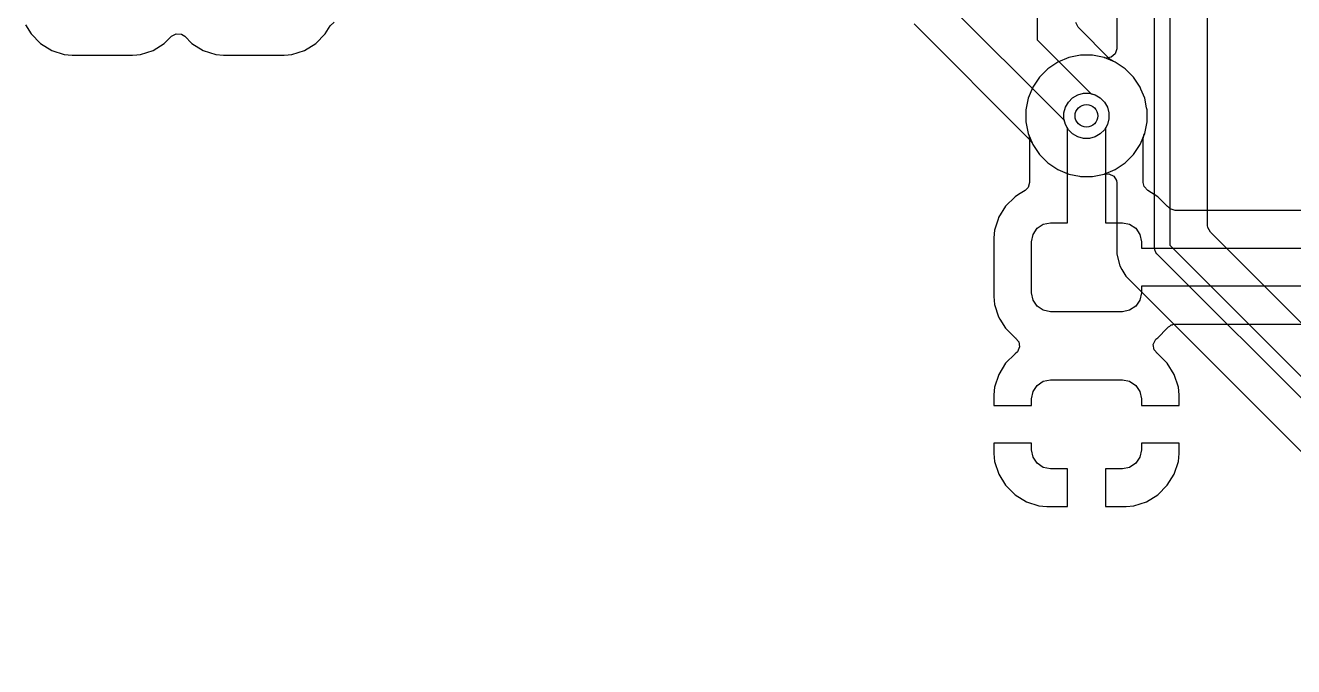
# Model space of a CAD drawing. Header units: inches. Extents: x 6.57 to 9.79, y -8.72 to -3.17.
# Drawn here: x 7.007 to 7.667, y -7.806 to -7.473 of the extents above; entities that cross this region are included whole.
import ezdxf

# ---------------------------------------------------------------- set-up
doc = ezdxf.new("R2010")
doc.units = ezdxf.units.IN
doc.header["$MEASUREMENT"] = 0
doc.layers.add('F.Cu', color=13, linetype='CONTINUOUS', true_color=0xc83434)

msp = doc.modelspace()

# ---------------------------------------------------------------- linework, layer by layer
at = {"layer": 'F.Cu', "linetype": 'CONTINUOUS'}
for p, q in [((7.59449, -7.58858), (7.59449, -7.19454)), ((7.60236, -7.19291), (7.60236, -7.58695)), ((7.62207, -7.57677), (7.62207, -7.20162)), ((7.57478, -7.20766), (7.57478, -7.48478)), ((7.53346, -7.40171), (7.53346, -7.48018)), ((7.54759, -7.52214), (7.47624, -7.45079)), ((7.0072, -7.47236), (7.01013, -7.47711)), ((7.1631, -7.47711), (7.16575, -7.47281)), ((7.16575, -7.47281), (7.1678, -7.47097)), ((7.46951, -7.47192), (7.52968, -7.5321)), ((7.5548, -7.47364), (7.55348, -7.47123)), ((7.01013, -7.47711), (7.01501, -7.482)), ((7.07947, -7.482), (7.08316, -7.47831)), ((7.08316, -7.47831), (7.08558, -7.47699)), ((7.08558, -7.47699), (7.08832, -7.47719)), ((7.08832, -7.47719), (7.09007, -7.47831)), ((7.09007, -7.47831), (7.09375, -7.482)), ((7.15821, -7.482), (7.1631, -7.47711)), ((7.57147, -7.49031), (7.5548, -7.47364)), ((7.01501, -7.482), (7.02089, -7.48562)), ((7.02089, -7.48562), (7.02745, -7.4878)), ((7.06704, -7.4878), (7.0736, -7.48562)), ((7.0736, -7.48562), (7.07947, -7.482)), ((7.09375, -7.482), (7.09963, -7.48562)), ((7.09963, -7.48562), (7.10619, -7.4878)), ((7.14578, -7.4878), (7.15234, -7.48562)), ((7.15234, -7.48562), (7.15821, -7.482)), ((7.53346, -7.48018), (7.56151, -7.50822)), ((7.57478, -7.48478), (7.57401, -7.48742)), ((7.02745, -7.4878), (7.0315, -7.48821)), ((7.0315, -7.48821), (7.06299, -7.48821)), ((7.06299, -7.48821), (7.06521, -7.48798)), ((7.06299, -7.48821), (7.06299, -7.48821)), ((7.06299, -7.48821), (7.06299, -7.48821)), ((7.06521, -7.48798), (7.06704, -7.4878)), ((7.10619, -7.4878), (7.11024, -7.48821)), ((7.11024, -7.48821), (7.14173, -7.48821)), ((7.14173, -7.48821), (7.14395, -7.48798)), ((7.14173, -7.48821), (7.14173, -7.48821)), ((7.14173, -7.48821), (7.14173, -7.48821)), ((7.14395, -7.48798), (7.14578, -7.4878)), ((7.54413, -7.49176), (7.53897, -7.49521)), ((7.54413, -7.49176), (7.53897, -7.49521)), ((7.54413, -7.49176), (7.53897, -7.49521)), ((7.54986, -7.48938), (7.54413, -7.49176)), ((7.54986, -7.48938), (7.54413, -7.49176)), ((7.54986, -7.48938), (7.54413, -7.49176)), ((7.54413, -7.49176), (7.54413, -7.49176)), ((7.54413, -7.49176), (7.54413, -7.49176)), ((7.54413, -7.49176), (7.54413, -7.49176)), ((7.55595, -7.48817), (7.54986, -7.48938)), ((7.55595, -7.48817), (7.54986, -7.48938)), ((7.55595, -7.48817), (7.54986, -7.48938)), ((7.54986, -7.48938), (7.54986, -7.48938)), ((7.54986, -7.48938), (7.54986, -7.48938)), ((7.54986, -7.48938), (7.54986, -7.48938)), ((7.56216, -7.48817), (7.55595, -7.48817)), ((7.55595, -7.48817), (7.55595, -7.48817)), ((7.56216, -7.48817), (7.55595, -7.48817)), ((7.55595, -7.48817), (7.55595, -7.48817)), ((7.56216, -7.48817), (7.55595, -7.48817)), ((7.55595, -7.48817), (7.55595, -7.48817)), ((7.56825, -7.48938), (7.56216, -7.48817)), ((7.56216, -7.48817), (7.56216, -7.48817)), ((7.56825, -7.48938), (7.56216, -7.48817)), ((7.56216, -7.48817), (7.56216, -7.48817)), ((7.56825, -7.48938), (7.56216, -7.48817)), ((7.56216, -7.48817), (7.56216, -7.48817)), ((7.56848, -7.48945), (7.56825, -7.48938)), ((7.56825, -7.48938), (7.56825, -7.48938)), ((7.56825, -7.48938), (7.56825, -7.48938)), ((7.56825, -7.48938), (7.56825, -7.48938)), ((7.57398, -7.49176), (7.56825, -7.48938)), ((7.56825, -7.48938), (7.56825, -7.48938)), ((7.57398, -7.49176), (7.56825, -7.48938)), ((7.56825, -7.48938), (7.56825, -7.48938)), ((7.56849, -7.48942), (7.56848, -7.48945)), ((7.56921, -7.48961), (7.56849, -7.48942)), ((7.57193, -7.48922), (7.56921, -7.48961)), ((7.57305, -7.49137), (7.57147, -7.49031)), ((7.57401, -7.48742), (7.57193, -7.48922)), ((7.57398, -7.49176), (7.57305, -7.49137)), ((7.57915, -7.49521), (7.57398, -7.49176)), ((7.57398, -7.49176), (7.57398, -7.49176)), ((7.57915, -7.49521), (7.57398, -7.49176)), ((7.57398, -7.49176), (7.57398, -7.49176)), ((7.57915, -7.49521), (7.57398, -7.49176)), ((7.57398, -7.49176), (7.57398, -7.49176)), ((7.57398, -7.49176), (7.57398, -7.49176)), ((7.53458, -7.49959), (7.53113, -7.50476)), ((7.53458, -7.49959), (7.53113, -7.50476)), ((7.53458, -7.49959), (7.53113, -7.50476)), ((7.53896, -7.49521), (7.53458, -7.49959)), ((7.53896, -7.49521), (7.53458, -7.49959)), ((7.53896, -7.49521), (7.53458, -7.49959)), ((7.53458, -7.49959), (7.53458, -7.49959)), ((7.53458, -7.49959), (7.53458, -7.49959)), ((7.53458, -7.49959), (7.53458, -7.49959)), ((7.53897, -7.49521), (7.53896, -7.49521)), ((7.53897, -7.49521), (7.53896, -7.49521)), ((7.53897, -7.49521), (7.53896, -7.49521)), ((7.58353, -7.49959), (7.57915, -7.49521)), ((7.57915, -7.49521), (7.57915, -7.49521)), ((7.58353, -7.49959), (7.57915, -7.49521)), ((7.57915, -7.49521), (7.57915, -7.49521)), ((7.58353, -7.49959), (7.57915, -7.49521)), ((7.57915, -7.49521), (7.57915, -7.49521)), ((7.58698, -7.50476), (7.58353, -7.49959)), ((7.58353, -7.49959), (7.58353, -7.49959)), ((7.58698, -7.50476), (7.58353, -7.49959)), ((7.58353, -7.49959), (7.58353, -7.49959)), ((7.58698, -7.50476), (7.58353, -7.49959)), ((7.58353, -7.49959), (7.58353, -7.49959)), ((7.53113, -7.50476), (7.52875, -7.51049)), ((7.53113, -7.50476), (7.52875, -7.51049)), ((7.53113, -7.50476), (7.52875, -7.51049)), ((7.53113, -7.50476), (7.53113, -7.50476)), ((7.53113, -7.50476), (7.53113, -7.50476)), ((7.53113, -7.50476), (7.53113, -7.50476)), ((7.58741, -7.50579), (7.58698, -7.50476)), ((7.58698, -7.50476), (7.58698, -7.50476)), ((7.58741, -7.50579), (7.58698, -7.50476)), ((7.58698, -7.50476), (7.58698, -7.50476)), ((7.58741, -7.50579), (7.58698, -7.50476)), ((7.58698, -7.50476), (7.58698, -7.50476)), ((7.58936, -7.51049), (7.58741, -7.50579)), ((7.58936, -7.51049), (7.58741, -7.50579)), ((7.58936, -7.51049), (7.58741, -7.50579)), ((7.52875, -7.51049), (7.52754, -7.51658)), ((7.52875, -7.51049), (7.52754, -7.51658)), ((7.52875, -7.51049), (7.52754, -7.51658)), ((7.52875, -7.51049), (7.52875, -7.51049)), ((7.52875, -7.51049), (7.52875, -7.51049)), ((7.52875, -7.51049), (7.52875, -7.51049)), ((7.54814, -7.51517), (7.54968, -7.51249)), ((7.54814, -7.51517), (7.54968, -7.51249)), ((7.54814, -7.51517), (7.54968, -7.51249)), ((7.54968, -7.51249), (7.55187, -7.51031)), ((7.54968, -7.51249), (7.55187, -7.51031)), ((7.54968, -7.51249), (7.55187, -7.51031)), ((7.55187, -7.51031), (7.55454, -7.50877)), ((7.55187, -7.51031), (7.55454, -7.50877)), ((7.55187, -7.51031), (7.55454, -7.50877)), ((7.55454, -7.50877), (7.55751, -7.50798)), ((7.55454, -7.50877), (7.55751, -7.50798)), ((7.55454, -7.50877), (7.55751, -7.50798)), ((7.55751, -7.50798), (7.5606, -7.50798)), ((7.55751, -7.50798), (7.5606, -7.50798)), ((7.55751, -7.50798), (7.5606, -7.50798)), ((7.5606, -7.50798), (7.56358, -7.50877)), ((7.5606, -7.50798), (7.56358, -7.50877)), ((7.5606, -7.50798), (7.56358, -7.50877)), ((7.56151, -7.50822), (7.56358, -7.50877)), ((7.56358, -7.50877), (7.56625, -7.51031)), ((7.56358, -7.50877), (7.56625, -7.51031)), ((7.56358, -7.50877), (7.56625, -7.51031)), ((7.56358, -7.50877), (7.56625, -7.51031)), ((7.56625, -7.51031), (7.56843, -7.51249)), ((7.56625, -7.51031), (7.56843, -7.51249)), ((7.56625, -7.51031), (7.56843, -7.51249)), ((7.56625, -7.51031), (7.56843, -7.51249)), ((7.56843, -7.51249), (7.56997, -7.51517)), ((7.56843, -7.51249), (7.56997, -7.51517)), ((7.56843, -7.51249), (7.56997, -7.51517)), ((7.56843, -7.51249), (7.56997, -7.51517)), ((7.59036, -7.5155), (7.58936, -7.51049)), ((7.59036, -7.5155), (7.58936, -7.51049)), ((7.59036, -7.5155), (7.58936, -7.51049)), ((7.52754, -7.51658), (7.52754, -7.52279)), ((7.52754, -7.51658), (7.52754, -7.52279)), ((7.52754, -7.51658), (7.52754, -7.52279)), ((7.54735, -7.51814), (7.54814, -7.51517)), ((7.54735, -7.51814), (7.54814, -7.51517)), ((7.54735, -7.51814), (7.54814, -7.51517)), ((7.54735, -7.52123), (7.54735, -7.51814)), ((7.54735, -7.52123), (7.54735, -7.51814)), ((7.54735, -7.52123), (7.54735, -7.51814)), ((7.56997, -7.51517), (7.57077, -7.51814)), ((7.56997, -7.51517), (7.57077, -7.51814)), ((7.56997, -7.51517), (7.57077, -7.51814)), ((7.56997, -7.51517), (7.57077, -7.51814)), ((7.57077, -7.51814), (7.57077, -7.52123)), ((7.57077, -7.51814), (7.57077, -7.52123)), ((7.57077, -7.51814), (7.57077, -7.52123)), ((7.57077, -7.51814), (7.57077, -7.52123)), ((7.59057, -7.51658), (7.59036, -7.5155)), ((7.59057, -7.51658), (7.59036, -7.5155)), ((7.59057, -7.51658), (7.59036, -7.5155)), ((7.59057, -7.52279), (7.59057, -7.51658)), ((7.59057, -7.51658), (7.59057, -7.51658)), ((7.59057, -7.51658), (7.59057, -7.51658)), ((7.59057, -7.52279), (7.59057, -7.51658)), ((7.59057, -7.51658), (7.59057, -7.51658)), ((7.59057, -7.51658), (7.59057, -7.51658)), ((7.59057, -7.52279), (7.59057, -7.51658)), ((7.59057, -7.51658), (7.59057, -7.51658)), ((7.59057, -7.51658), (7.59057, -7.51658)), ((7.52754, -7.52279), (7.52875, -7.52888)), ((7.52754, -7.52279), (7.52875, -7.52888)), ((7.52754, -7.52279), (7.52875, -7.52888)), ((7.54814, -7.5242), (7.54735, -7.52123)), ((7.54814, -7.5242), (7.54735, -7.52123)), ((7.54814, -7.5242), (7.54735, -7.52123)), ((7.54814, -7.5242), (7.54759, -7.52214)), ((7.54968, -7.52688), (7.54814, -7.5242)), ((7.54921, -7.52606), (7.54814, -7.5242)), ((7.54968, -7.52688), (7.54814, -7.5242)), ((7.54968, -7.52688), (7.54814, -7.5242)), ((7.54921, -7.5753), (7.54921, -7.52606)), ((7.56997, -7.5242), (7.56843, -7.52688)), ((7.56997, -7.5242), (7.56843, -7.52688)), ((7.56997, -7.5242), (7.56843, -7.52688)), ((7.56997, -7.5242), (7.5689, -7.52606)), ((7.5689, -7.52606), (7.5689, -7.5753)), ((7.57077, -7.52123), (7.56997, -7.5242)), ((7.57077, -7.52123), (7.56997, -7.5242)), ((7.57077, -7.52123), (7.56997, -7.5242)), ((7.57077, -7.52123), (7.56997, -7.5242)), ((7.58936, -7.52888), (7.59057, -7.52279)), ((7.58936, -7.52888), (7.59057, -7.52279)), ((7.58936, -7.52888), (7.59057, -7.52279)), ((7.52875, -7.52888), (7.52875, -7.52888)), ((7.52875, -7.52888), (7.53113, -7.53461)), ((7.52875, -7.52888), (7.52875, -7.52888)), ((7.52875, -7.52888), (7.52914, -7.52981)), ((7.52875, -7.52888), (7.52875, -7.52888)), ((7.52875, -7.52888), (7.53113, -7.53461)), ((7.52914, -7.52981), (7.52951, -7.53168)), ((7.52951, -7.53168), (7.52951, -7.55439)), ((7.52968, -7.5321), (7.53074, -7.53368)), ((7.55187, -7.52906), (7.54968, -7.52688)), ((7.55187, -7.52906), (7.54968, -7.52688)), ((7.55187, -7.52906), (7.54968, -7.52688)), ((7.55454, -7.5306), (7.55187, -7.52906)), ((7.55454, -7.5306), (7.55187, -7.52906)), ((7.55454, -7.5306), (7.55187, -7.52906)), ((7.55751, -7.53139), (7.55454, -7.5306)), ((7.55751, -7.53139), (7.55454, -7.5306)), ((7.55751, -7.53139), (7.55454, -7.5306)), ((7.5606, -7.53139), (7.55751, -7.53139)), ((7.5606, -7.53139), (7.55751, -7.53139)), ((7.5606, -7.53139), (7.55751, -7.53139)), ((7.56358, -7.5306), (7.5606, -7.53139)), ((7.56358, -7.5306), (7.5606, -7.53139)), ((7.56358, -7.5306), (7.5606, -7.53139)), ((7.56625, -7.52906), (7.56358, -7.5306)), ((7.56625, -7.52906), (7.56358, -7.5306)), ((7.56625, -7.52906), (7.56358, -7.5306)), ((7.56843, -7.52688), (7.56625, -7.52906)), ((7.56843, -7.52688), (7.56625, -7.52906)), ((7.56843, -7.52688), (7.56625, -7.52906)), ((7.58698, -7.53461), (7.58936, -7.52888)), ((7.58698, -7.53461), (7.58936, -7.52888)), ((7.5886, -7.53168), (7.58897, -7.52981)), ((7.5886, -7.55439), (7.5886, -7.53168)), ((7.58897, -7.52981), (7.58936, -7.52888)), ((7.53074, -7.53368), (7.53113, -7.53461)), ((7.53113, -7.53461), (7.53113, -7.53461)), ((7.53113, -7.53461), (7.53458, -7.53978)), ((7.53113, -7.53461), (7.53113, -7.53461)), ((7.53113, -7.53461), (7.53458, -7.53978)), ((7.53113, -7.53461), (7.53113, -7.53461)), ((7.53113, -7.53461), (7.53113, -7.53461)), ((7.53113, -7.53461), (7.53458, -7.53978)), ((7.58353, -7.53978), (7.58698, -7.53461)), ((7.58353, -7.53978), (7.58698, -7.53461)), ((7.53458, -7.53978), (7.53458, -7.53978)), ((7.53458, -7.53978), (7.53896, -7.54416)), ((7.53458, -7.53978), (7.53458, -7.53978)), ((7.53458, -7.53978), (7.53896, -7.54416)), ((7.53458, -7.53978), (7.53458, -7.53978)), ((7.53458, -7.53978), (7.53896, -7.54416)), ((7.53896, -7.54416), (7.53897, -7.54416)), ((7.53896, -7.54416), (7.53897, -7.54416)), ((7.53896, -7.54416), (7.53897, -7.54416)), ((7.53897, -7.54416), (7.54413, -7.54761)), ((7.53897, -7.54416), (7.54413, -7.54761)), ((7.53897, -7.54416), (7.54413, -7.54761)), ((7.57398, -7.54761), (7.57915, -7.54416)), ((7.57398, -7.54761), (7.57915, -7.54416)), ((7.57915, -7.54416), (7.58353, -7.53978)), ((7.57915, -7.54416), (7.58353, -7.53978)), ((7.54413, -7.54761), (7.54413, -7.54761)), ((7.54413, -7.54761), (7.54986, -7.54999)), ((7.54413, -7.54761), (7.54413, -7.54761)), ((7.54413, -7.54761), (7.54785, -7.54916)), ((7.54413, -7.54761), (7.54413, -7.54761)), ((7.54413, -7.54761), (7.54785, -7.54916)), ((7.54785, -7.54916), (7.54986, -7.54999)), ((7.54785, -7.54916), (7.54986, -7.54999)), ((7.54986, -7.54999), (7.54986, -7.54999)), ((7.54986, -7.54999), (7.55541, -7.55109)), ((7.54986, -7.54999), (7.55541, -7.55109)), ((7.54986, -7.54999), (7.55541, -7.55109)), ((7.55541, -7.55109), (7.55595, -7.5512)), ((7.55541, -7.55109), (7.55595, -7.5512)), ((7.55541, -7.55109), (7.55595, -7.5512)), ((7.55595, -7.5512), (7.55595, -7.5512)), ((7.55595, -7.5512), (7.55595, -7.5512)), ((7.55595, -7.5512), (7.56216, -7.5512)), ((7.55595, -7.5512), (7.55595, -7.5512)), ((7.55595, -7.5512), (7.55595, -7.5512)), ((7.55595, -7.5512), (7.56216, -7.5512)), ((7.55595, -7.5512), (7.55595, -7.5512)), ((7.55595, -7.5512), (7.55595, -7.5512)), ((7.55595, -7.5512), (7.56216, -7.5512)), ((7.56216, -7.5512), (7.56825, -7.54999)), ((7.56216, -7.5512), (7.56825, -7.54999)), ((7.56216, -7.5512), (7.56825, -7.54999)), ((7.56216, -7.5512), (7.56216, -7.5512)), ((7.56216, -7.5512), (7.56216, -7.5512)), ((7.56216, -7.5512), (7.56216, -7.5512)), ((7.56825, -7.54999), (7.57398, -7.54761)), ((7.56825, -7.54999), (7.57398, -7.54761)), ((7.56825, -7.54999), (7.56848, -7.54992)), ((7.56825, -7.54999), (7.56825, -7.54999)), ((7.56848, -7.54992), (7.56851, -7.55003)), ((7.56851, -7.55003), (7.57076, -7.54978)), ((7.57076, -7.54978), (7.57322, -7.55101)), ((7.57322, -7.55101), (7.57463, -7.55338)), ((7.52719, -7.55854), (7.52379, -7.56064)), ((7.52873, -7.55703), (7.52719, -7.55854)), ((7.52951, -7.55439), (7.52873, -7.55703)), ((7.57463, -7.55338), (7.57478, -7.55459)), ((7.57478, -7.55459), (7.57478, -7.58517)), ((7.58908, -7.5565), (7.5886, -7.55439)), ((7.59092, -7.55854), (7.58908, -7.5565)), ((7.59621, -7.5618), (7.59092, -7.55854)), ((7.5219, -7.5618), (7.51702, -7.56669)), ((7.52379, -7.56064), (7.5219, -7.5618)), ((7.60109, -7.56669), (7.59621, -7.5618)), ((7.59621, -7.5618), (7.59621, -7.5618)), ((7.51702, -7.56669), (7.51339, -7.57257)), ((7.60127, -7.56691), (7.60109, -7.56669)), ((7.60132, -7.56687), (7.60127, -7.56691)), ((7.60253, -7.5681), (7.60132, -7.56687)), ((7.60517, -7.56888), (7.60253, -7.5681)), ((7.68335, -7.56888), (7.60517, -7.56888)), ((7.51309, -7.57348), (7.51122, -7.57912)), ((7.51339, -7.57257), (7.51309, -7.57348)), ((7.51339, -7.57257), (7.51339, -7.57257)), ((7.53126, -7.58137), (7.53339, -7.57818)), ((7.53339, -7.57818), (7.53659, -7.57604)), ((7.53659, -7.57604), (7.54035, -7.5753)), ((7.54035, -7.5753), (7.54921, -7.5753)), ((7.5689, -7.5753), (7.57776, -7.5753)), ((7.57776, -7.5753), (7.58152, -7.57604)), ((7.58152, -7.57604), (7.58472, -7.57818)), ((7.58472, -7.57818), (7.58685, -7.58137)), ((7.62218, -7.57781), (7.62207, -7.57677)), ((7.6235, -7.58022), (7.62218, -7.57781)), ((7.51122, -7.57912), (7.51081, -7.58317)), ((7.51081, -7.58317), (7.51081, -7.61368)), ((7.51122, -7.57912), (7.51122, -7.57912)), ((7.51122, -7.57912), (7.51122, -7.57912)), ((7.53051, -7.58514), (7.53126, -7.58137)), ((7.53051, -7.61171), (7.53051, -7.58514)), ((7.57478, -7.58517), (7.57478, -7.58517)), ((7.57478, -7.58517), (7.57478, -7.5917)), ((7.58685, -7.58137), (7.5876, -7.58514)), ((7.5876, -7.58514), (7.5876, -7.58858)), ((7.67987, -7.63659), (7.6235, -7.58022)), ((7.57478, -7.5917), (7.57478, -7.5917)), ((7.57478, -7.5917), (7.57639, -7.59771)), ((7.5876, -7.58858), (7.70791, -7.58858)), ((7.59456, -7.58935), (7.59449, -7.58858)), ((7.59515, -7.59077), (7.59456, -7.58935)), ((7.59564, -7.59137), (7.59515, -7.59077)), ((8.39961, -8.39534), (7.59564, -7.59137)), ((7.60236, -7.58695), (8.40403, -8.38861)), ((7.57639, -7.59771), (7.57753, -7.59968)), ((7.57753, -7.59968), (7.57753, -7.59968)), ((7.57753, -7.59968), (7.57753, -7.59968)), ((7.57753, -7.59968), (7.57951, -7.6031)), ((7.57951, -7.6031), (7.57951, -7.6031)), ((7.57951, -7.6031), (7.58419, -7.60778)), ((7.53126, -7.61548), (7.53051, -7.61171)), ((7.58419, -7.60778), (7.58419, -7.60778)), ((7.58419, -7.60778), (8.38788, -8.41147)), ((7.5876, -7.61171), (7.58685, -7.61548)), ((7.70791, -7.60827), (7.5876, -7.60827)), ((7.5876, -7.60827), (7.5876, -7.61171)), ((7.51081, -7.61368), (7.51081, -7.61368)), ((7.51081, -7.61368), (7.51122, -7.61773)), ((7.51122, -7.61773), (7.51122, -7.61773)), ((7.51122, -7.61773), (7.51339, -7.62428)), ((7.53339, -7.61867), (7.53126, -7.61548)), ((7.58685, -7.61548), (7.58472, -7.61867)), ((7.51339, -7.62428), (7.51339, -7.62428)), ((7.51339, -7.62428), (7.51408, -7.6254)), ((7.53659, -7.62081), (7.53339, -7.61867)), ((7.54035, -7.62156), (7.53659, -7.62081)), ((7.57776, -7.62156), (7.54035, -7.62156)), ((7.58152, -7.62081), (7.57776, -7.62156)), ((7.58472, -7.61867), (7.58152, -7.62081)), ((7.51408, -7.6254), (7.51702, -7.63016)), ((7.51702, -7.63016), (7.5219, -7.63505)), ((7.59621, -7.63505), (7.60109, -7.63016)), ((7.60109, -7.63016), (7.60132, -7.62979)), ((7.60132, -7.62979), (7.60174, -7.62938)), ((7.60174, -7.62938), (7.60246, -7.62899)), ((7.60246, -7.62899), (7.60306, -7.62845)), ((7.60306, -7.62845), (7.60377, -7.62829)), ((7.60377, -7.62829), (7.60417, -7.62808)), ((7.60417, -7.62808), (7.60457, -7.62811)), ((7.60457, -7.62811), (7.60517, -7.62797)), ((7.60517, -7.62797), (7.68332, -7.62797)), ((7.5219, -7.63505), (7.52203, -7.63513)), ((7.52203, -7.63513), (7.52203, -7.63513)), ((7.52203, -7.63513), (7.5221, -7.63521)), ((7.5221, -7.63521), (7.52213, -7.63522)), ((7.52213, -7.63522), (7.52212, -7.63523)), ((7.52212, -7.63523), (7.52387, -7.63717)), ((7.52387, -7.63717), (7.52432, -7.63989)), ((7.5938, -7.63868), (7.59489, -7.63615)), ((7.59489, -7.63615), (7.59521, -7.6358)), ((7.59521, -7.6358), (7.59561, -7.63542)), ((7.59561, -7.63542), (7.59621, -7.63505)), ((7.52192, -7.64351), (7.51703, -7.64839)), ((7.52203, -7.64344), (7.52192, -7.64351)), ((7.52192, -7.64351), (7.52192, -7.64351)), ((7.52322, -7.64241), (7.52203, -7.64344)), ((7.52432, -7.63989), (7.52322, -7.64241)), ((7.59424, -7.64139), (7.5938, -7.63868)), ((7.59598, -7.64333), (7.59424, -7.64139)), ((7.59601, -7.64337), (7.59597, -7.64333)), ((7.59597, -7.64333), (7.59598, -7.64333)), ((7.59608, -7.64344), (7.59601, -7.64337)), ((7.59619, -7.64351), (7.59608, -7.64344)), ((7.60108, -7.64839), (7.59619, -7.64351)), ((7.59619, -7.64351), (7.59619, -7.64351)), ((7.51703, -7.64839), (7.51341, -7.65427)), ((7.6047, -7.65427), (7.60108, -7.64839)), ((7.51341, -7.65427), (7.51124, -7.66082)), ((7.51341, -7.65427), (7.51341, -7.65427)), ((7.53339, -7.65987), (7.53659, -7.65774)), ((7.53659, -7.65774), (7.54035, -7.65699)), ((7.54035, -7.65699), (7.57776, -7.65699)), ((7.57776, -7.65699), (7.58152, -7.65774)), ((7.58152, -7.65774), (7.58472, -7.65987)), ((7.60687, -7.66082), (7.6047, -7.65427)), ((7.6047, -7.65427), (7.6047, -7.65427)), ((7.51124, -7.66082), (7.51083, -7.66486)), ((7.51124, -7.66082), (7.51124, -7.66082)), ((7.53051, -7.66683), (7.53126, -7.66306)), ((7.53126, -7.66306), (7.53339, -7.65987)), ((7.58472, -7.65987), (7.58685, -7.66306)), ((7.58685, -7.66306), (7.5876, -7.66683)), ((7.60728, -7.66486), (7.60687, -7.66082)), ((7.51083, -7.66486), (7.51083, -7.67028)), ((7.51083, -7.67028), (7.53051, -7.67028)), ((7.53051, -7.67028), (7.53051, -7.66683)), ((7.5876, -7.66683), (7.5876, -7.67028)), ((7.5876, -7.67028), (7.60728, -7.67028)), ((7.60728, -7.67028), (7.60728, -7.66486)), ((7.60728, -7.66486), (7.60728, -7.66486)), ((7.53051, -7.68996), (7.51083, -7.68996)), ((7.51083, -7.68996), (7.51083, -7.69537)), ((7.53051, -7.69341), (7.53051, -7.68996)), ((7.60728, -7.68996), (7.5876, -7.68996)), ((7.5876, -7.68996), (7.5876, -7.69341)), ((7.60728, -7.69537), (7.60728, -7.68996)), ((7.51083, -7.69537), (7.51124, -7.69942)), ((7.53126, -7.69717), (7.53051, -7.69341)), ((7.53339, -7.70037), (7.53126, -7.69717)), ((7.58685, -7.69717), (7.58472, -7.70037)), ((7.5876, -7.69341), (7.58685, -7.69717)), ((7.60687, -7.69942), (7.60728, -7.69537)), ((7.60728, -7.69537), (7.60728, -7.69537)), ((7.51124, -7.69942), (7.51341, -7.70597)), ((7.53659, -7.7025), (7.53339, -7.70037)), ((7.54035, -7.70325), (7.53659, -7.7025)), ((7.54921, -7.70325), (7.54035, -7.70325)), ((7.54921, -7.72293), (7.54921, -7.70325)), ((7.57776, -7.70325), (7.5689, -7.70325)), ((7.5689, -7.70325), (7.5689, -7.72293)), ((7.58152, -7.7025), (7.57776, -7.70325)), ((7.58472, -7.70037), (7.58152, -7.7025)), ((7.6047, -7.70597), (7.60687, -7.69942)), ((7.60687, -7.69942), (7.60687, -7.69942)), ((7.51341, -7.70597), (7.51341, -7.70597)), ((7.51341, -7.70597), (7.51703, -7.71184)), ((7.60108, -7.71184), (7.6047, -7.70597)), ((7.6047, -7.70597), (7.6047, -7.70597)), ((7.51703, -7.71184), (7.52192, -7.71672)), ((7.52192, -7.71672), (7.52779, -7.72035)), ((7.59032, -7.72035), (7.59619, -7.71672)), ((7.59619, -7.71672), (7.60108, -7.71184)), ((7.52779, -7.72035), (7.52779, -7.72035)), ((7.52779, -7.72035), (7.53434, -7.72252)), ((7.53434, -7.72252), (7.53434, -7.72252)), ((7.53434, -7.72252), (7.53839, -7.72293)), ((7.53839, -7.72293), (7.54921, -7.72293)), ((7.54921, -7.72293), (7.54921, -7.72293)), ((7.5689, -7.72293), (7.57972, -7.72293)), ((7.57972, -7.72293), (7.58377, -7.72252)), ((7.57972, -7.72293), (7.57972, -7.72293)), ((7.58377, -7.72252), (7.59032, -7.72035)), ((7.59032, -7.72035), (7.59032, -7.72035))]:
    msp.add_line(p, q, dxfattribs=at)
at = {"layer": 'F.Cu'}
msp.add_circle((7.55906, -7.51969), 0.00591, dxfattribs=at)
msp.add_circle((7.55906, -7.51969), 0.00591, dxfattribs=at)
msp.add_circle((7.55906, -7.51969), 0.00591, dxfattribs=at)
msp.add_circle((7.55906, -7.51969), 0.00591, dxfattribs=at)

doc.saveas('drawing.dxf')
